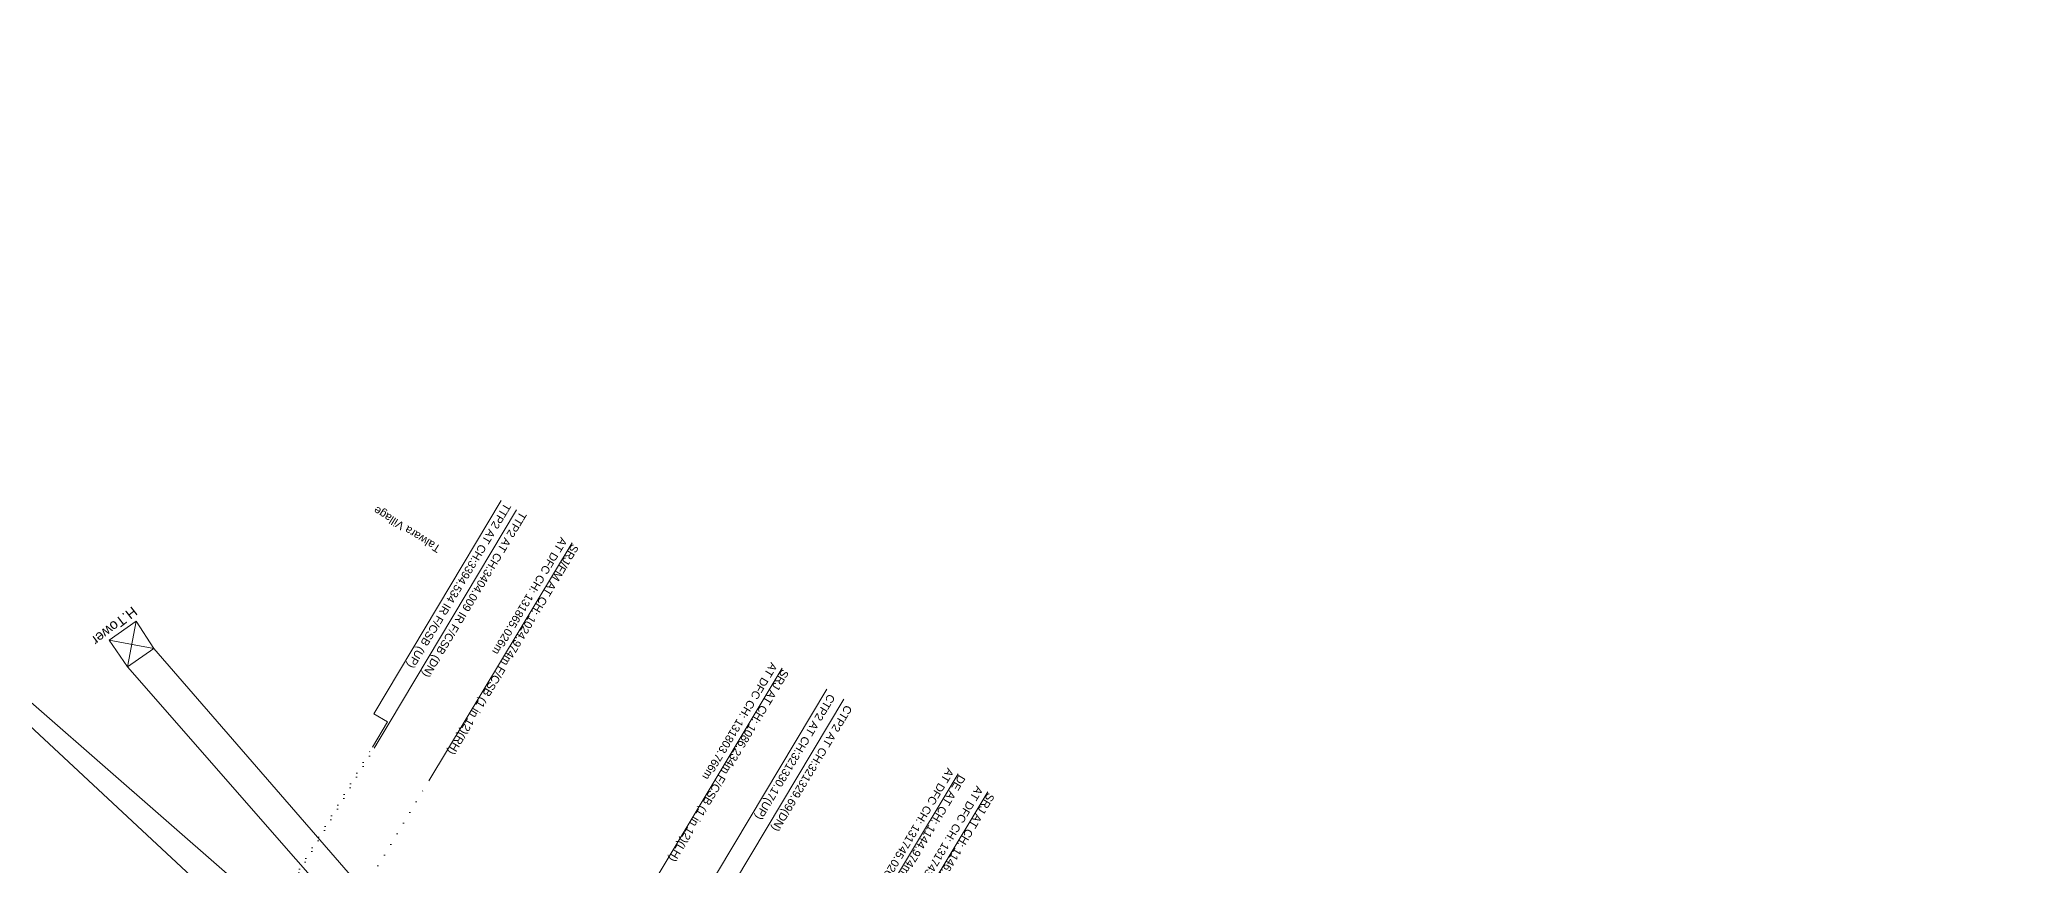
# Model space of a CAD drawing. Header units: metres. Extents: x 560405 to 1249476, y 3385111 to 6787087.
# Drawn here: x 627217.3 to 627714.6, y 3392082.8 to 3392288.9 of the extents above; entities that cross this region are included whole.
import ezdxf

# ---------------------------------------------------------------- set-up
doc = ezdxf.new("R2010")
doc.units = ezdxf.units.M
doc.header["$MEASUREMENT"] = 0
doc.linetypes.add('ACAD_ISO07W100', pattern=[3, 0, -3])
doc.layers.add('cut conn grades dn', color=192, linetype='Continuous')
doc.layers.add('OP-3 CH UP', color=7, linetype='Continuous')
for name, color, linetype, lineweight in [('DOTED LINE', 7, 'ACAD_ISO07W100', 18), ("NEW MANDI GOBINDPUR CROSSING STN. SRJ's", 10, 'Continuous', 0), ('Proposed TPTC Chainages', 10, 'Continuous', 0), ('PWR_LINE', 134, 'POWER', 0), ('Text', 7, 'Continuous', 0), ('Tower', 7, 'Continuous', 0)]:
    doc.layers.add(name, color=color, linetype=linetype, lineweight=lineweight)
doc.styles.add('ARIAL', font='arial.ttf')
doc.styles.get("Standard").update_dxf_attribs({"font": 'arial.ttf'})
doc.linetypes.add('POWER', pattern='A,10,-0.2,[131,ltypeshp.shx,S=0.4,R=0,X=-0.2,Y=0],-0.2,[131,ltypeshp.shx,S=0.4,R=180,X=1.2,Y=0],-1.4,[131,ltypeshp.shx,S=0.4,R=0,X=-0.2,Y=0],-0.2,[131,ltypeshp.shx,S=0.4,R=180,X=1.2,Y=0],-1.4,[131,ltypeshp.shx,S=0.4,R=0,X=-0.2,Y=0],-0.2,[131,ltypeshp.shx,S=0.4,R=180,X=1.2,Y=0],-1.2', length=14.8)

msp = doc.modelspace()

# ---------------------------------------------------------------- linework, layer by layer
at = {"layer": 'cut conn grades dn', "color": 190, "linetype": 'Continuous', "lineweight": 0, "flags": 128}
for points in [[(627300.4173, 3392112.2679), (627304.158, 3392118.5241), (627300.7383, 3392120.5688), (627332.5759, 3392173.8154)], [(627300.8636, 3392112.001), (627304.6038, 3392118.2562), (627336.442, 3392171.5037)], [(627377.6509, 3392066.079), (627382.7644, 3392074.6311), (627413.9237, 3392126.7432)], [(627378.0972, 3392065.8121), (627383.2108, 3392074.3642), (627387.0318, 3392072.0795), (627418.1911, 3392124.1917)]]:
    msp.add_lwpolyline(points, dxfattribs=at)
at = {"layer": 'DOTED LINE', "color": 1, "linetype": 'ACAD_ISO07W100', "lineweight": 18}
msp.add_line((627247.7014, 3391992.1627), (627314.4858, 3392103.8557), dxfattribs=at)
at = {"layer": 'DOTED LINE', "color": 190, "linetype": 'ACAD_ISO07W100', "lineweight": 18}
for points in [[(627248.7824, 3392025.9117), (627301.1183, 3392113.4405)], [(627251.5517, 3392030.4292), (627301.5647, 3392113.1736)]]:
    msp.add_lwpolyline(points, dxfattribs=at)
at = {"layer": 'OP-3 CH UP', "color": 40, "lineweight": 9, "true_color": 0xf8d731}
for radius in [8763.3902, 8182.5236, 7294.1209]:
    msp.add_circle((624059.7714, 3393874.4188), radius, dxfattribs=at)
at = {"layer": 'Proposed TPTC Chainages', "color": 1, "lineweight": 0, "flags": 128}
for points in [[(627350.2784, 3392163.3163), (627314.4857, 3392103.8556)], [(627402.7621, 3392131.9349), (627367.035, 3392072.4261)], [(627446.796, 3392105.6058), (627418.486, 3392058.4512), (627424.9018, 3392054.5892), (627417.478, 3392042.2565)], [(627454.2117, 3392101.09), (627418.4114, 3392041.6165)]]:
    msp.add_lwpolyline(points, dxfattribs=at)
at = {"layer": 'PWR_LINE', "flags": 128}
for points in [[(627267.7652, 3391854.3203), (627273.716, 3392057.645), (627271.02, 3392065.188), (627169.3128, 3392159.8232)], [(627272.8422, 3391850.5588), (627281.2952, 3392060.285), (627278.656, 3392067.862), (627171.8761, 3392161.1073)], [(627314.1814, 3391826.4439), (627374.6415, 3391982.7712), (627372.9286, 3391990.3423), (627245.7385, 3392136.904)], [(627308.2503, 3391829.771), (627366.6114, 3391981.2815), (627364.8111, 3391988.8306), (627239.1911, 3392132.3415)]]:
    msp.add_lwpolyline(points, dxfattribs=at)
at = {"layer": 'Tower', "flags": 128}
for points in [[(627239.1911, 3392132.3415), (627241.39, 3392143.6857)], [(627234.6569, 3392139.001), (627245.7385, 3392136.904)]]:
    msp.add_lwpolyline(points, dxfattribs=at)
at = {"layer": 'Tower'}
msp.add_3dface([(627239.1911, 3392132.3415), (627234.6569, 3392139.001), (627241.39, 3392143.6857), (627245.7385, 3392136.904)], dxfattribs=at)

# ---------------------------------------------------------------- texts
at = {"layer": 'cut conn grades dn', "color": 190, "linetype": 'Continuous', "lineweight": 0, "char_height": 2, "attachment_point": 4, "rotation": 239, "line_spacing_factor": 0.6, "style": 'ARIAL'}
for s, insert in [('TTP2 AT CH:3394.534 IR F/CSB (UP)', (627334.023, 3392173.0359)), ('TTP2 AT CH:3404.009 IR F/CSB (DN)', (627337.9208, 3392170.9034)), ('CTP2 AT CH:321330.17(UP)', (627415.0276, 3392125.3549)), ('CTP2 AT CH:321329.69(DN)', (627419.2879, 3392122.5846))]:
    msp.add_mtext(s, dxfattribs=dict(at, insert=insert))
at = {"layer": "NEW MANDI GOBINDPUR CROSSING STN. SRJ's", "linetype": 'Continuous', "lineweight": 13, "char_height": 2, "attachment_point": 4, "rotation": 239.020766, "line_spacing_factor": 0.648, "style": 'ARIAL'}
for s, insert, width in [('\\pxsm1;SRJ/FM AT CH: 1024.974m F/CSB (1 in 12)(RH)\\PAT DFC CH: 131865.026m ', (627349.7507, 3392163.4971), 88.191562), ('\\pxsm1;SRJ AT CH: 1086.234m F/CSB (1 in 12)(LH)\\PAT DFC CH: 131803.766m ', (627402.2733, 3392132.2271), 76.320135), ('\\pxsm1;DE AT CH: 1144.974m F/CSB\\PAT DFC CH: 131745.026m ', (627446.4007, 3392105.8431), 60.418778), ('\\pxsm1;SRJ AT CH: 1146.144m F/CSB (1 in 12)(RH)\\PAT DFC CH: 131743.856m ', (627453.6784, 3392101.3571), 62.398806)]:
    msp.add_mtext(s, dxfattribs=dict(at, insert=insert, width=width))
at = {"layer": 'Text'}
msp.add_text('Talwara Village', height=2, rotation=147.914672, dxfattribs=at).set_placement((627317.6527, 3392162.3569))
at = {"layer": 'Tower'}
msp.add_text('H.Tower', height=2.5, rotation=217.803372, dxfattribs=at).set_placement((627240.387, 3392147.5413))

doc.saveas('drawing.dxf')
